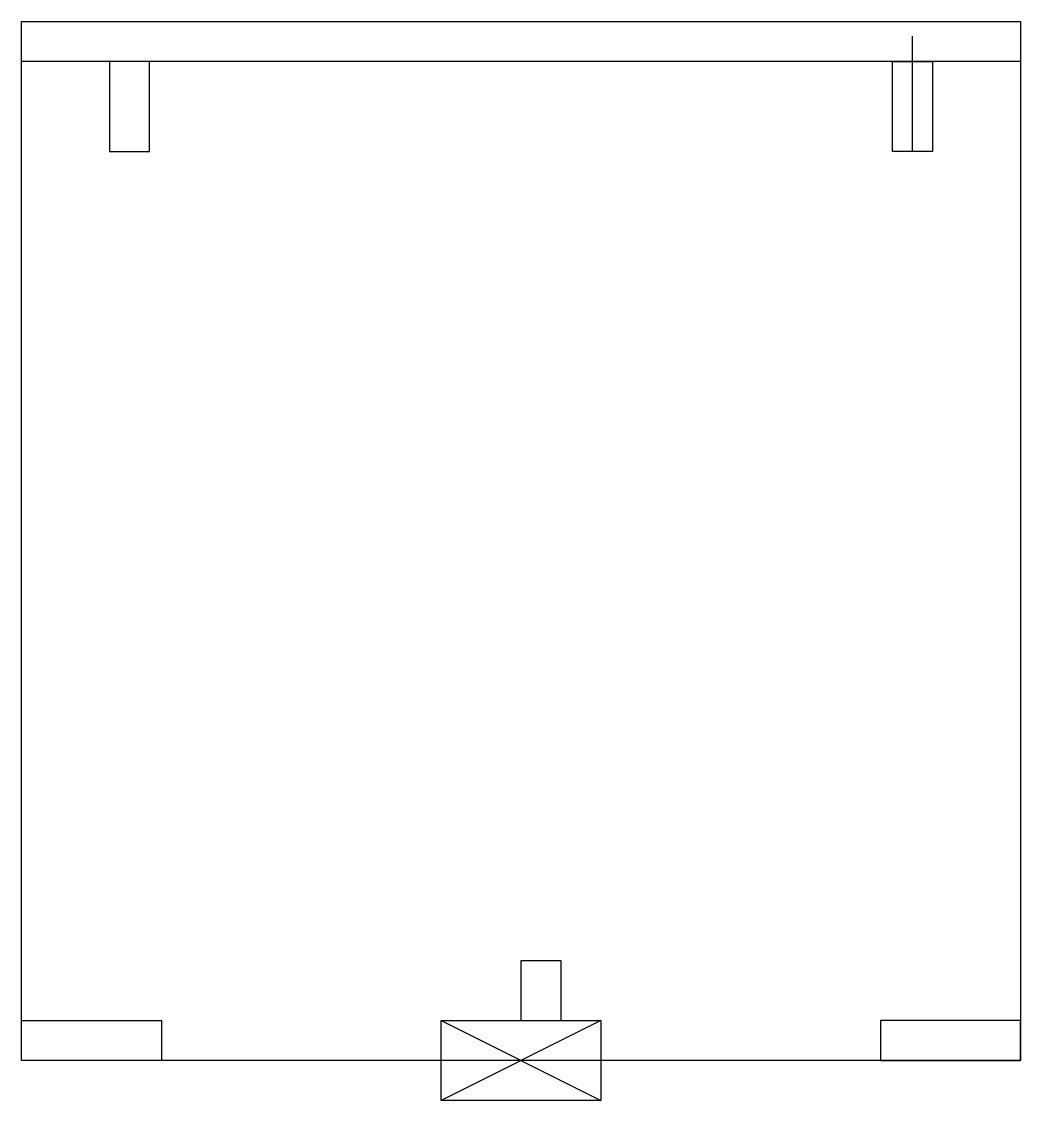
# Model space of a CAD drawing. Header units: millimetres. Extents: x -849 to -349, y -144 to 396.
import ezdxf

# ---------------------------------------------------------------- set-up
doc = ezdxf.new("R2010")
doc.units = ezdxf.units.MM
doc.layers.get('0').update_dxf_attribs({"linetype": 'CONTINUOUS'})

msp = doc.modelspace()

# ---------------------------------------------------------------- linework, layer by layer
for p, q in [((-402.79, 330.66), (-402.79, 388.28)), ((-348.79, 375.66), (-848.79, 375.66)), ((-598.79, -104.34), (-598.79, -74.34)), ((-598.79, -74.34), (-578.79, -74.34)), ((-578.79, -74.34), (-578.79, -104.34)), ((-638.79, -104.34), (-558.79, -104.34)), ((-638.79, -144.34), (-638.79, -104.34)), ((-638.79, -104.34), (-558.79, -144.34)), ((-558.79, -104.34), (-638.79, -144.34)), ((-558.79, -104.34), (-558.79, -144.34)), ((-558.79, -144.34), (-638.79, -144.34))]:
    msp.add_line(p, q)
for points in [[(-848.79, 395.66), (-348.79, 395.66), (-348.79, -124.34), (-848.79, -124.34)], [(-804.79, 375.66), (-804.79, 330.66), (-784.79, 330.66), (-784.79, 375.66)], [(-412.79, 375.66), (-392.79, 375.66), (-392.79, 330.66), (-412.79, 330.66)], [(-778.79, -124.34), (-848.79, -124.34), (-848.79, -104.34), (-778.79, -104.34)], [(-418.79, -124.34), (-348.79, -124.34), (-348.79, -104.34), (-418.79, -104.34)]]:
    msp.add_lwpolyline(points, close=True)

doc.saveas('drawing.dxf')
